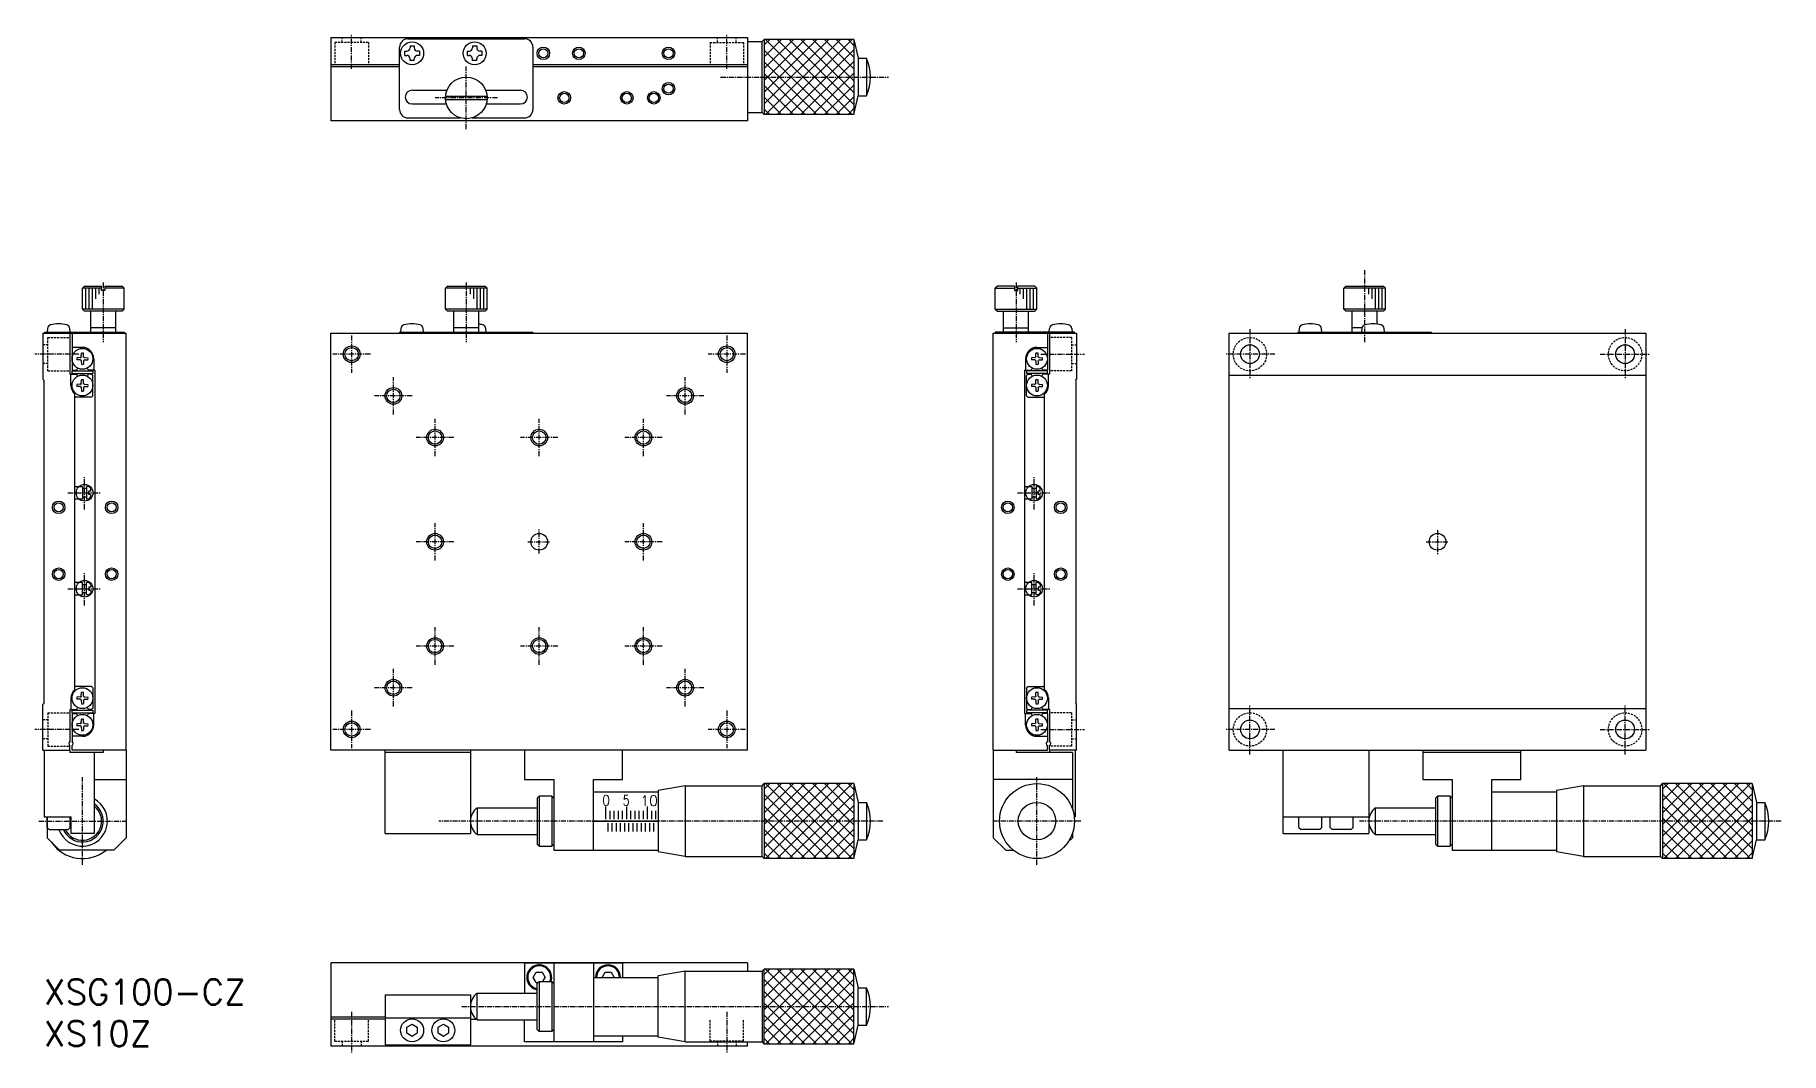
# Model space of a CAD drawing. Extents: x 1098 to 1517, y 388 to 632.
import ezdxf

# ---------------------------------------------------------------- set-up
doc = ezdxf.new("R2010")
doc.units = 0
doc.linetypes.add('CENTER', pattern=[2, 1.25, -0.25, 0.25, -0.25])
doc.linetypes.add('DASHED', pattern=[0.75, 0.5, -0.25])
doc.layers.get('0').update_dxf_attribs({"linetype": 'CONTINUOUS'})
doc.layers.add('CENTER', color=1, linetype='CENTER')
doc.styles.get("Standard").update_dxf_attribs({"font": 'TXT', "bigfont": 'BIGFONT'})

msp = doc.modelspace()

# ---------------------------------------------------------------- linework, layer by layer
at = {"color": 7, "linetype": 'CONTINUOUS'}
for p, q in [((1169.19, 631.47), (1269.19, 631.47)), ((1169.19, 631.47), (1169.19, 611.47)), ((1185.69, 614.17), (1185.69, 629.17)), ((1187.69, 631.17), (1215.69, 631.17)), ((1188.19, 629.42), (1189.19, 629.42)), ((1188.19, 629.42), (1188.19, 628.97)), ((1189.19, 629.42), (1189.19, 628.97)), ((1203.19, 629.42), (1204.19, 629.42)), ((1203.19, 629.42), (1203.19, 628.97)), ((1204.19, 629.42), (1204.19, 628.97)), ((1217.69, 629.17), (1217.69, 614.17)), ((1269.19, 631.47), (1269.19, 611.47)), ((1269.19, 630.47), (1272.69, 630.47)), ((1272.69, 630.47), (1273.19, 630.97)), ((1272.69, 613.47), (1272.69, 630.47)), ((1294.69, 630.97), (1273.19, 630.97)), ((1294.69, 630.97), (1295.69, 626.47)), ((1169.19, 624.97), (1185.69, 624.97)), ((1169.19, 624.47), (1185.69, 624.47)), ((1186.94, 627.17), (1186.94, 628.17)), ((1186.94, 628.17), (1187.39, 628.17)), ((1186.94, 627.17), (1187.39, 627.17)), ((1188.19, 625.92), (1188.19, 626.37)), ((1189.19, 625.92), (1188.19, 625.92)), ((1189.19, 625.92), (1189.19, 626.37)), ((1190.44, 628.17), (1189.99, 628.17)), ((1190.44, 627.17), (1189.99, 627.17)), ((1190.44, 628.17), (1190.44, 627.17)), ((1201.94, 627.17), (1201.94, 628.17)), ((1201.94, 628.17), (1202.39, 628.17)), ((1201.94, 627.17), (1202.39, 627.17)), ((1203.19, 625.92), (1203.19, 626.37)), ((1204.19, 625.92), (1203.19, 625.92)), ((1204.19, 625.92), (1204.19, 626.37)), ((1205.44, 628.17), (1204.99, 628.17)), ((1205.44, 627.17), (1204.99, 627.17)), ((1205.44, 628.17), (1205.44, 627.17)), ((1217.69, 624.97), (1269.19, 624.97)), ((1217.69, 624.47), (1269.19, 624.47)), ((1295.69, 626.47), (1295.69, 617.47)), ((1295.69, 626.47), (1297.69, 626.47)), ((1297.69, 626.47), (1297.69, 617.47)), ((1188.69, 618.82), (1197.04, 618.82)), ((1196.71, 617.37), (1206.67, 617.37)), ((1196.71, 616.57), (1206.67, 616.57)), ((1206.33, 618.82), (1214.69, 618.82)), ((1294.69, 612.97), (1295.69, 617.47)), ((1295.69, 617.47), (1297.69, 617.47)), ((1187.69, 612.17), (1200.29, 612.17)), ((1188.69, 615.52), (1196.9, 615.52)), ((1203.09, 612.17), (1215.69, 612.17)), ((1206.47, 615.52), (1214.69, 615.52)), ((1269.19, 613.47), (1272.69, 613.47)), ((1272.69, 613.47), (1273.19, 612.97)), ((1294.69, 612.97), (1273.19, 612.97)), ((1269.19, 611.47), (1169.19, 611.47)), ((1109.6, 571.3), (1110.1, 571.8)), ((1109.6, 566.3), (1109.6, 571.3)), ((1110.1, 571.8), (1114.2, 571.8)), ((1114.2, 570.8), (1114.2, 571.8)), ((1115, 570.8), (1114.2, 570.8)), ((1115, 571.8), (1115, 570.8)), ((1115, 571.8), (1119.1, 571.8)), ((1119.1, 571.8), (1119.6, 571.3)), ((1119.6, 566.3), (1119.6, 571.3)), ((1196.69, 571.3), (1197.19, 571.8)), ((1196.69, 566.3), (1196.69, 571.3)), ((1197.19, 571.8), (1206.19, 571.8)), ((1206.19, 571.8), (1206.69, 571.3)), ((1206.69, 566.3), (1206.69, 571.3)), ((1329.1, 571.8), (1328.6, 571.3)), ((1328.6, 566.3), (1328.6, 571.3)), ((1333.2, 571.8), (1329.1, 571.8)), ((1333.2, 571.8), (1333.2, 570.8)), ((1333.2, 570.8), (1334, 570.8)), ((1334, 570.8), (1334, 571.8)), ((1338.1, 571.8), (1334, 571.8)), ((1338.6, 571.3), (1338.1, 571.8)), ((1338.6, 566.3), (1338.6, 571.3)), ((1412.2, 571.3), (1412.7, 571.8)), ((1412.2, 566.3), (1412.2, 571.3)), ((1412.7, 571.8), (1421.7, 571.8)), ((1421.7, 571.8), (1422.2, 571.3)), ((1422.2, 566.3), (1422.2, 571.3)), ((1110.1, 565.8), (1109.6, 566.3)), ((1119.1, 565.8), (1110.1, 565.8)), ((1111.6, 560.8), (1111.6, 565.8)), ((1117.6, 560.8), (1117.6, 565.8)), ((1119.6, 566.3), (1119.1, 565.8)), ((1197.19, 565.8), (1196.69, 566.3)), ((1206.19, 565.8), (1197.19, 565.8)), ((1198.69, 560.8), (1198.69, 565.8)), ((1204.69, 560.8), (1204.69, 565.8)), ((1206.69, 566.3), (1206.19, 565.8)), ((1328.6, 566.3), (1329.1, 565.8)), ((1329.1, 565.8), (1338.1, 565.8)), ((1330.6, 560.8), (1330.6, 565.8)), ((1336.6, 560.8), (1336.6, 565.8)), ((1338.1, 565.8), (1338.6, 566.3)), ((1412.7, 565.8), (1412.2, 566.3)), ((1421.7, 565.8), (1412.7, 565.8)), ((1414.2, 560.8), (1414.2, 565.8)), ((1420.2, 562.73), (1420.2, 565.8)), ((1422.2, 566.3), (1421.7, 565.8)), ((1101.22, 561.65), (1101.15, 560.8)), ((1106.65, 560.8), (1106.57, 561.65)), ((1117.6, 561.8), (1111.6, 561.8)), ((1186.01, 561.65), (1185.94, 560.8)), ((1191.44, 560.8), (1191.37, 561.65)), ((1204.69, 561.8), (1198.69, 561.8)), ((1206.44, 560.8), (1206.37, 561.65)), ((1330.6, 561.8), (1336.6, 561.8)), ((1341.55, 560.8), (1341.62, 561.65)), ((1346.97, 561.65), (1347.05, 560.8)), ((1401.52, 561.65), (1401.45, 560.8)), ((1406.95, 560.8), (1406.87, 561.65)), ((1416.55, 561.8), (1414.2, 561.8)), ((1416.52, 561.65), (1416.45, 560.8)), ((1421.95, 560.8), (1421.87, 561.65)), ((1100.1, 560.5), (1120.1, 560.5)), ((1100.1, 560.5), (1100.1, 549.49)), ((1100.6, 560.5), (1100.6, 560.8)), ((1100.6, 560.8), (1119.6, 560.8)), ((1106.6, 560.5), (1106.6, 550.7)), ((1107.1, 560.5), (1107.1, 551.7)), ((1119.6, 560.8), (1119.6, 560.5)), ((1120.1, 460.5), (1120.1, 560.5)), ((1169.19, 560.5), (1269.19, 560.5)), ((1169.19, 460.5), (1169.19, 560.5)), ((1185.69, 560.8), (1217.69, 560.8)), ((1185.69, 560.8), (1185.69, 560.5)), ((1217.69, 560.8), (1217.69, 560.5)), ((1269.19, 460.5), (1269.19, 560.5)), ((1328.1, 560.5), (1348.1, 560.5)), ((1328.1, 460.5), (1328.1, 560.5)), ((1328.6, 560.8), (1328.6, 560.5)), ((1347.6, 560.8), (1328.6, 560.8)), ((1341.1, 560.5), (1341.1, 551.7)), ((1341.6, 560.5), (1341.6, 550.7)), ((1347.6, 560.5), (1347.6, 560.8)), ((1348.1, 560.5), (1348.1, 549.49)), ((1384.7, 560.5), (1484.7, 560.5)), ((1384.7, 460.5), (1384.7, 560.5)), ((1401.2, 560.8), (1433.2, 560.8)), ((1401.2, 560.8), (1401.2, 560.5)), ((1433.2, 560.8), (1433.2, 560.5)), ((1484.7, 560.5), (1484.7, 460.5)), ((1109.6, 557.14), (1107.1, 557.14)), ((1109.1, 554.67), (1108.27, 554.65)), ((1109.1, 554.12), (1108.27, 554.13)), ((1109.1, 554.67), (1109.26, 554.74)), ((1109.1, 554.12), (1109.26, 554.05)), ((1109.32, 554.88), (1109.26, 554.74)), ((1109.32, 553.91), (1109.26, 554.05)), ((1109.32, 554.88), (1109.34, 555.72)), ((1109.32, 553.91), (1109.34, 553.07)), ((1109.87, 554.88), (1109.86, 555.72)), ((1109.87, 553.91), (1109.86, 553.07)), ((1109.87, 554.88), (1109.93, 554.74)), ((1109.87, 553.91), (1109.93, 554.05)), ((1110.1, 554.67), (1109.93, 554.74)), ((1110.1, 554.12), (1109.93, 554.05)), ((1110.1, 554.67), (1110.92, 554.65)), ((1110.1, 554.12), (1110.92, 554.13)), ((1112.35, 554.39), (1112.35, 551.69)), ((1335.85, 554.39), (1335.85, 551.69)), ((1338.1, 554.67), (1337.27, 554.65)), ((1338.1, 554.12), (1337.27, 554.13)), ((1338.1, 554.67), (1338.26, 554.74)), ((1338.1, 554.12), (1338.26, 554.05)), ((1338.32, 554.88), (1338.26, 554.74)), ((1338.32, 553.91), (1338.26, 554.05)), ((1338.32, 554.88), (1338.34, 555.72)), ((1338.32, 553.91), (1338.34, 553.07)), ((1338.6, 557.14), (1341.1, 557.14)), ((1338.87, 554.88), (1338.86, 555.72)), ((1338.87, 553.91), (1338.86, 553.07)), ((1338.87, 554.88), (1338.93, 554.74)), ((1338.87, 553.91), (1338.93, 554.05)), ((1339.1, 554.67), (1338.93, 554.74)), ((1339.1, 554.12), (1338.93, 554.05)), ((1339.1, 554.67), (1339.92, 554.65)), ((1339.1, 554.12), (1339.92, 554.13)), ((1100.3, 549.29), (1100.1, 549.49)), ((1100.3, 549.29), (1100.3, 471.7)), ((1106.6, 550.69), (1108.18, 550.69)), ((1106.85, 547.99), (1106.85, 550.69)), ((1107.1, 551.69), (1108.18, 551.69)), ((1107.1, 550.89), (1107.1, 551.49)), ((1107.1, 551.49), (1112.1, 551.49)), ((1107.1, 550.89), (1112.1, 550.89)), ((1109.32, 548.48), (1109.34, 549.32)), ((1109.87, 548.48), (1109.86, 549.32)), ((1112.6, 551.69), (1111.01, 551.69)), ((1111.8, 550.69), (1111.01, 550.69)), ((1111.8, 550.69), (1112.1, 550.39)), ((1112.1, 551.49), (1112.1, 550.89)), ((1112.1, 545.49), (1112.1, 550.39)), ((1112.6, 551.69), (1112.6, 469.3)), ((1335.6, 551.69), (1335.6, 469.3)), ((1335.6, 551.69), (1337.18, 551.69)), ((1336.1, 551.49), (1336.1, 550.89)), ((1341.1, 551.49), (1336.1, 551.49)), ((1341.1, 550.89), (1336.1, 550.89)), ((1336.4, 550.69), (1336.1, 550.39)), ((1336.1, 545.49), (1336.1, 550.39)), ((1336.4, 550.69), (1337.18, 550.69)), ((1338.32, 548.48), (1338.34, 549.32)), ((1338.87, 548.48), (1338.86, 549.32)), ((1341.1, 551.69), (1340.01, 551.69)), ((1341.6, 550.69), (1340.01, 550.69)), ((1341.1, 550.89), (1341.1, 551.49)), ((1341.35, 547.99), (1341.35, 550.69)), ((1347.9, 549.29), (1348.1, 549.49)), ((1347.9, 549.29), (1347.9, 471.7)), ((1384.7, 550.5), (1484.7, 550.5)), ((1107.8, 475.08), (1107.8, 545.92)), ((1111.8, 545.19), (1107.8, 545.19)), ((1109.1, 548.27), (1108.27, 548.25)), ((1109.1, 547.72), (1108.27, 547.73)), ((1109.1, 548.27), (1109.26, 548.34)), ((1109.1, 547.72), (1109.26, 547.65)), ((1109.32, 548.48), (1109.26, 548.34)), ((1109.32, 547.51), (1109.26, 547.65)), ((1109.32, 547.51), (1109.34, 546.67)), ((1109.87, 547.51), (1109.86, 546.67)), ((1109.87, 548.48), (1109.93, 548.34)), ((1109.87, 547.51), (1109.93, 547.65)), ((1110.1, 548.27), (1109.93, 548.34)), ((1110.1, 547.72), (1109.93, 547.65)), ((1110.1, 548.27), (1110.92, 548.25)), ((1110.1, 547.72), (1110.92, 547.73)), ((1111.8, 545.19), (1112.1, 545.49)), ((1336.4, 545.19), (1336.1, 545.49)), ((1336.4, 545.19), (1340.4, 545.19)), ((1338.1, 548.27), (1337.27, 548.25)), ((1338.1, 547.72), (1337.27, 547.73)), ((1338.1, 548.27), (1338.26, 548.34)), ((1338.1, 547.72), (1338.26, 547.65)), ((1338.32, 548.48), (1338.26, 548.34)), ((1338.32, 547.51), (1338.26, 547.65)), ((1338.32, 547.51), (1338.34, 546.67)), ((1338.87, 547.51), (1338.86, 546.67)), ((1338.87, 548.48), (1338.93, 548.34)), ((1338.87, 547.51), (1338.93, 547.65)), ((1339.1, 548.27), (1338.93, 548.34)), ((1339.1, 547.72), (1338.93, 547.65)), ((1339.1, 548.27), (1339.92, 548.25)), ((1339.1, 547.72), (1339.92, 547.73)), ((1340.4, 475.08), (1340.4, 545.92)), ((1107.8, 523.75), (1109.6, 523.75)), ((1109.6, 523.75), (1109.6, 520.75)), ((1111.1, 523.75), (1110.6, 523.75)), ((1110.6, 523.75), (1110.6, 520.75)), ((1111.1, 523.75), (1111.6, 523.25)), ((1335.6, 523.75), (1337.4, 523.75)), ((1337.4, 523.75), (1337.4, 520.75)), ((1338.9, 523.75), (1338.4, 523.75)), ((1338.4, 523.75), (1338.4, 520.75)), ((1338.9, 523.75), (1339.4, 523.25)), ((1109.6, 520.75), (1107.8, 520.75)), ((1110.6, 523.25), (1109.6, 523.25)), ((1109.6, 521.25), (1110.6, 521.25)), ((1111.1, 520.75), (1110.6, 520.75)), ((1111.1, 521.85), (1111.1, 522.65)), ((1111.6, 522.65), (1111.1, 522.65)), ((1111.6, 521.85), (1111.1, 521.85)), ((1111.1, 520.75), (1111.6, 521.25)), ((1111.6, 522.65), (1111.6, 523.25)), ((1111.6, 521.25), (1111.6, 521.85)), ((1337.4, 520.75), (1335.6, 520.75)), ((1338.4, 523.25), (1337.4, 523.25)), ((1337.4, 521.25), (1338.4, 521.25)), ((1338.9, 520.75), (1338.4, 520.75)), ((1338.9, 521.85), (1338.9, 522.65)), ((1339.4, 522.65), (1338.9, 522.65)), ((1339.4, 521.85), (1338.9, 521.85)), ((1338.9, 520.75), (1339.4, 521.25)), ((1339.4, 522.65), (1339.4, 523.25)), ((1339.4, 521.25), (1339.4, 521.85)), ((1109.6, 500.75), (1107.8, 500.75)), ((1109.6, 497.75), (1109.6, 500.75)), ((1109.6, 500.25), (1110.6, 500.25)), ((1111.1, 500.75), (1110.6, 500.75)), ((1110.6, 497.75), (1110.6, 500.75)), ((1111.1, 500.75), (1111.6, 500.25)), ((1111.6, 499.65), (1111.1, 499.65)), ((1111.1, 499.65), (1111.1, 498.85)), ((1111.6, 498.85), (1111.1, 498.85)), ((1111.6, 500.25), (1111.6, 499.65)), ((1111.6, 498.85), (1111.6, 498.25)), ((1337.4, 500.75), (1335.6, 500.75)), ((1337.4, 497.75), (1337.4, 500.75)), ((1337.4, 500.25), (1338.4, 500.25)), ((1338.9, 500.75), (1338.4, 500.75)), ((1338.4, 497.75), (1338.4, 500.75)), ((1338.9, 500.75), (1339.4, 500.25)), ((1339.4, 499.65), (1338.9, 499.65)), ((1338.9, 499.65), (1338.9, 498.85)), ((1339.4, 498.85), (1338.9, 498.85)), ((1339.4, 500.25), (1339.4, 499.65)), ((1339.4, 498.85), (1339.4, 498.25)), ((1107.8, 497.75), (1109.6, 497.75)), ((1110.6, 498.25), (1109.6, 498.25)), ((1111.1, 497.75), (1110.6, 497.75)), ((1111.1, 497.75), (1111.6, 498.25)), ((1335.6, 497.75), (1337.4, 497.75)), ((1338.4, 498.25), (1337.4, 498.25)), ((1338.9, 497.75), (1338.4, 497.75)), ((1338.9, 497.75), (1339.4, 498.25)), ((1111.8, 475.8), (1107.8, 475.8)), ((1109.32, 473.48), (1109.26, 473.35)), ((1109.32, 473.48), (1109.34, 474.33)), ((1109.87, 473.48), (1109.86, 474.33)), ((1109.87, 473.48), (1109.93, 473.35)), ((1111.8, 475.8), (1112.1, 475.5)), ((1112.1, 475.5), (1112.1, 470.6)), ((1336.4, 475.8), (1336.1, 475.5)), ((1336.1, 475.5), (1336.1, 470.6)), ((1336.4, 475.8), (1340.4, 475.8)), ((1338.32, 473.48), (1338.26, 473.35)), ((1338.32, 473.48), (1338.34, 474.33)), ((1338.87, 473.48), (1338.86, 474.33)), ((1338.87, 473.48), (1338.93, 473.35)), ((1100.3, 471.7), (1100.1, 471.5)), ((1100.1, 460.5), (1100.1, 471.5)), ((1106.6, 470.31), (1106.6, 462.56)), ((1106.6, 470.3), (1108.18, 470.3)), ((1106.85, 473), (1106.85, 470.3)), ((1107.1, 469.5), (1107.1, 470.1)), ((1107.1, 470.1), (1112.1, 470.1)), ((1107.1, 469.5), (1112.1, 469.5)), ((1107.1, 469.31), (1107.1, 462.56)), ((1107.1, 469.3), (1108.18, 469.3)), ((1109.1, 473.28), (1108.27, 473.26)), ((1109.1, 472.73), (1108.27, 472.74)), ((1109.1, 473.28), (1109.26, 473.35)), ((1109.1, 472.73), (1109.26, 472.65)), ((1109.32, 472.52), (1109.26, 472.65)), ((1109.32, 472.52), (1109.34, 471.68)), ((1109.87, 472.52), (1109.86, 471.68)), ((1109.87, 472.52), (1109.93, 472.65)), ((1110.1, 473.28), (1109.93, 473.35)), ((1110.1, 472.73), (1109.93, 472.65)), ((1110.1, 473.28), (1110.92, 473.26)), ((1110.1, 472.73), (1110.92, 472.74)), ((1111.8, 470.3), (1111.01, 470.3)), ((1112.6, 469.3), (1111.01, 469.3)), ((1111.8, 470.3), (1112.1, 470.6)), ((1112.1, 470.1), (1112.1, 469.5)), ((1112.35, 466.6), (1112.35, 469.3)), ((1335.6, 469.3), (1337.18, 469.3)), ((1335.85, 466.6), (1335.85, 469.3)), ((1336.4, 470.3), (1336.1, 470.6)), ((1336.1, 470.1), (1336.1, 469.5)), ((1341.1, 470.1), (1336.1, 470.1)), ((1341.1, 469.5), (1336.1, 469.5)), ((1336.4, 470.3), (1337.18, 470.3)), ((1338.1, 473.28), (1337.27, 473.26)), ((1338.1, 472.73), (1337.27, 472.74)), ((1338.1, 473.28), (1338.26, 473.35)), ((1338.1, 472.73), (1338.26, 472.65)), ((1338.32, 472.52), (1338.26, 472.65)), ((1338.32, 472.52), (1338.34, 471.68)), ((1338.87, 472.52), (1338.86, 471.68)), ((1338.87, 472.52), (1338.93, 472.65)), ((1339.1, 473.28), (1338.93, 473.35)), ((1339.1, 472.73), (1338.93, 472.65)), ((1339.1, 473.28), (1339.92, 473.26)), ((1339.1, 472.73), (1339.92, 472.74)), ((1341.6, 470.3), (1340.01, 470.3)), ((1341.1, 469.3), (1340.01, 469.3)), ((1341.1, 469.5), (1341.1, 470.1)), ((1341.1, 469.31), (1341.1, 462.56)), ((1341.35, 473), (1341.35, 470.3)), ((1341.6, 470.31), (1341.6, 462.56)), ((1347.9, 471.7), (1348.1, 471.5)), ((1348.1, 460.5), (1348.1, 471.5)), ((1384.7, 470.5), (1484.7, 470.5)), ((1109.1, 466.88), (1108.27, 466.86)), ((1109.1, 466.33), (1108.27, 466.34)), ((1109.1, 466.88), (1109.26, 466.95)), ((1109.1, 466.33), (1109.26, 466.25)), ((1109.32, 467.08), (1109.26, 466.95)), ((1109.32, 466.12), (1109.26, 466.25)), ((1109.32, 467.08), (1109.34, 467.93)), ((1109.32, 466.12), (1109.34, 465.28)), ((1109.87, 467.08), (1109.86, 467.93)), ((1109.87, 466.12), (1109.86, 465.28)), ((1109.87, 467.08), (1109.93, 466.95)), ((1109.87, 466.12), (1109.93, 466.25)), ((1110.1, 466.88), (1109.93, 466.95)), ((1110.1, 466.33), (1109.93, 466.25)), ((1110.1, 466.88), (1110.92, 466.86)), ((1110.1, 466.33), (1110.92, 466.34)), ((1338.1, 466.88), (1337.27, 466.86)), ((1338.1, 466.33), (1337.27, 466.34)), ((1338.1, 466.88), (1338.26, 466.95)), ((1338.1, 466.33), (1338.26, 466.25)), ((1338.32, 467.08), (1338.26, 466.95)), ((1338.32, 466.12), (1338.26, 466.25)), ((1338.32, 467.08), (1338.34, 467.93)), ((1338.32, 466.12), (1338.34, 465.28)), ((1338.87, 467.08), (1338.86, 467.93)), ((1338.87, 466.12), (1338.86, 465.28)), ((1338.87, 467.08), (1338.93, 466.95)), ((1338.87, 466.12), (1338.93, 466.25)), ((1339.1, 466.88), (1338.93, 466.95)), ((1339.1, 466.33), (1338.93, 466.25)), ((1339.1, 466.88), (1339.92, 466.86)), ((1339.1, 466.33), (1339.92, 466.34)), ((1106.6, 460.5), (1106.6, 461.65)), ((1109.6, 463.85), (1107.1, 463.85)), ((1107.1, 460.5), (1107.1, 461.65)), ((1338.6, 463.85), (1341.1, 463.85)), ((1341.1, 460.5), (1341.1, 461.65)), ((1341.6, 460.5), (1341.6, 461.65)), ((1100.1, 460.5), (1106.6, 460.5)), ((1100.4, 460.5), (1100.4, 444.5)), ((1106.6, 460.5), (1106.6, 460)), ((1112.4, 460), (1106.6, 460)), ((1120.1, 460.5), (1107.1, 460.5)), ((1114.6, 460), (1112.4, 460)), ((1112.4, 460), (1112.4, 440.5)), ((1114.6, 460.5), (1114.6, 460)), ((1120.1, 460.5), (1120.1, 439.51)), ((1269.19, 460.5), (1169.19, 460.5)), ((1182.19, 440.5), (1182.19, 460.5)), ((1182.19, 460.01), (1202.69, 460.01)), ((1202.69, 460.5), (1202.69, 440.5)), ((1215.69, 460.5), (1215.69, 453.5)), ((1239.19, 453.5), (1239.19, 460.5)), ((1328.1, 460.5), (1341.1, 460.5)), ((1328.1, 460.5), (1328.1, 439.51)), ((1333.6, 460.5), (1333.6, 460)), ((1347.1, 460), (1333.6, 460)), ((1348.1, 460.5), (1341.6, 460.5)), ((1341.6, 460.5), (1341.6, 460)), ((1347.1, 460), (1347.1, 446.44)), ((1347.8, 460.5), (1347.8, 444.5)), ((1384.7, 460.5), (1484.7, 460.5)), ((1397.7, 440.5), (1397.7, 460.5)), ((1418.2, 460.5), (1418.2, 440.5)), ((1431.2, 460.5), (1431.2, 453.5)), ((1431.2, 460.01), (1454.7, 460.01)), ((1454.7, 453.5), (1454.7, 460.5)), ((1112.4, 453.51), (1120.1, 453.51)), ((1215.69, 453.5), (1222.69, 453.5)), ((1222.69, 453.5), (1222.69, 436.5)), ((1232.19, 453.5), (1239.19, 453.5)), ((1232.19, 436.5), (1232.19, 453.5)), ((1272.69, 452), (1273.19, 452.5)), ((1294.69, 452.5), (1273.19, 452.5)), ((1294.69, 452.5), (1295.69, 448)), ((1347.1, 453.51), (1328.1, 453.51)), ((1431.2, 453.5), (1438.2, 453.5)), ((1438.2, 453.5), (1438.2, 436.5)), ((1447.7, 453.5), (1454.7, 453.5)), ((1447.7, 436.5), (1447.7, 453.5)), ((1488.2, 452), (1488.7, 452.5)), ((1510.2, 452.5), (1488.7, 452.5)), ((1510.2, 452.5), (1511.2, 448)), ((1219.19, 449.5), (1218.69, 449)), ((1218.69, 449), (1218.69, 438)), ((1222.19, 449.5), (1219.19, 449.5)), ((1222.19, 449.5), (1222.69, 449)), ((1232.19, 450.5), (1247.69, 450.5)), ((1254.19, 452), (1247.69, 450.85)), ((1247.69, 450.85), (1247.69, 436.15)), ((1254.19, 452), (1272.69, 452)), ((1254.19, 452), (1254.19, 435)), ((1272.69, 435), (1272.69, 452)), ((1434.7, 449.5), (1434.2, 449)), ((1434.2, 449), (1434.2, 438)), ((1437.7, 449.5), (1434.7, 449.5)), ((1437.7, 449.5), (1438.2, 449)), ((1447.7, 450.5), (1463.2, 450.5)), ((1469.7, 452), (1463.2, 450.85)), ((1463.2, 450.85), (1463.2, 436.15)), ((1469.7, 452), (1488.2, 452)), ((1469.7, 452), (1469.7, 435)), ((1488.2, 435), (1488.2, 452)), ((1100.4, 444.5), (1106.9, 444.5)), ((1101.1, 444.5), (1101.1, 439.51)), ((1101.15, 442), (1101.15, 444.5)), ((1106.65, 442), (1106.65, 444.5)), ((1106.9, 440.5), (1106.9, 444.5)), ((1204.26, 446.68), (1218.69, 446.68)), ((1295.69, 448), (1295.69, 439)), ((1295.69, 448), (1297.69, 448)), ((1297.69, 448), (1297.69, 439)), ((1347.8, 444.5), (1347.53, 444.5)), ((1397.7, 444.5), (1418.2, 444.5)), ((1401.45, 442), (1401.45, 444.5)), ((1406.95, 442), (1406.95, 444.5)), ((1408.95, 442), (1408.95, 444.5)), ((1414.45, 442), (1414.45, 444.5)), ((1419.76, 446.68), (1434.2, 446.68)), ((1511.2, 448), (1511.2, 439)), ((1511.2, 448), (1513.2, 448)), ((1101.65, 441.5), (1101.15, 442)), ((1101.65, 441.5), (1106.15, 441.5)), ((1106.65, 442), (1106.15, 441.5)), ((1112.4, 440.5), (1106.9, 440.5)), ((1182.19, 440.5), (1202.69, 440.5)), ((1204.26, 440.33), (1218.69, 440.33)), ((1347.1, 440.58), (1347.1, 439.51)), ((1397.7, 440.5), (1418.2, 440.5)), ((1401.45, 442), (1401.95, 441.5)), ((1406.45, 441.5), (1401.95, 441.5)), ((1406.45, 441.5), (1406.95, 442)), ((1408.95, 442), (1409.45, 441.5)), ((1413.95, 441.5), (1409.45, 441.5)), ((1413.95, 441.5), (1414.45, 442)), ((1419.76, 440.33), (1434.2, 440.33)), ((1104.1, 436.51), (1101.1, 439.51)), ((1117.1, 436.51), (1104.1, 436.51)), ((1117.1, 436.51), (1120.1, 439.51)), ((1218.69, 438), (1219.19, 437.5)), ((1219.19, 437.5), (1222.19, 437.5)), ((1222.69, 438), (1222.19, 437.5)), ((1222.69, 436.5), (1232.19, 436.5)), ((1232.19, 436.5), (1247.69, 436.5)), ((1254.19, 435), (1247.69, 436.15)), ((1294.69, 434.5), (1295.69, 439)), ((1295.69, 439), (1297.69, 439)), ((1331.1, 436.51), (1328.1, 439.51)), ((1331.1, 436.51), (1332.96, 436.51)), ((1346.01, 438.42), (1347.1, 439.51)), ((1434.2, 438), (1434.7, 437.5)), ((1434.7, 437.5), (1437.7, 437.5)), ((1438.2, 438), (1437.7, 437.5)), ((1438.2, 436.5), (1447.7, 436.5)), ((1447.7, 436.5), (1463.2, 436.5)), ((1469.7, 435), (1463.2, 436.15)), ((1510.2, 434.5), (1511.2, 439)), ((1511.2, 439), (1513.2, 439)), ((1254.19, 435), (1272.69, 435)), ((1272.69, 435), (1273.19, 434.5)), ((1294.69, 434.5), (1273.19, 434.5)), ((1469.7, 435), (1488.2, 435)), ((1488.2, 435), (1488.7, 434.5)), ((1510.2, 434.5), (1488.7, 434.5)), ((1269.19, 409.53), (1169.19, 409.53)), ((1169.19, 409.53), (1169.19, 389.53)), ((1215.69, 409.53), (1215.69, 402.2)), ((1215.69, 409.53), (1239.19, 409.53)), ((1217.75, 406.03), (1218.47, 407.28)), ((1218.47, 407.28), (1219.91, 407.28)), ((1219.91, 407.28), (1220.63, 406.03)), ((1222.69, 409.53), (1222.69, 390.53)), ((1232.19, 409.53), (1232.19, 390.53)), ((1234.25, 406.03), (1234.97, 407.28)), ((1234.97, 407.28), (1236.41, 407.28)), ((1236.41, 407.28), (1237.13, 406.03)), ((1239.19, 409.53), (1239.19, 406.03)), ((1254.19, 407.53), (1247.69, 406.38)), ((1247.69, 391.67), (1247.69, 406.38)), ((1254.19, 390.53), (1254.19, 407.53)), ((1254.19, 407.53), (1272.69, 407.53)), ((1269.19, 409.53), (1269.19, 407.53)), ((1272.69, 407.53), (1273.19, 408.03)), ((1272.69, 407.53), (1272.69, 390.53)), ((1294.69, 408.03), (1273.19, 408.03)), ((1294.69, 408.03), (1295.69, 403.53)), ((1204.26, 402.2), (1218.69, 402.2)), ((1218.47, 404.78), (1217.75, 406.03)), ((1218.47, 404.78), (1218.94, 404.78)), ((1218.69, 404.53), (1219.19, 405.03)), ((1218.69, 393.53), (1218.69, 404.53)), ((1219.19, 405.03), (1222.19, 405.03)), ((1220.06, 405.03), (1220.63, 406.03)), ((1222.69, 404.53), (1222.19, 405.03)), ((1232.19, 406.03), (1247.69, 406.03)), ((1295.69, 394.53), (1295.69, 403.53)), ((1295.69, 403.53), (1297.69, 403.53)), ((1297.69, 394.53), (1297.69, 403.53)), ((1182.19, 401.83), (1202.69, 401.83)), ((1182.19, 401.83), (1182.19, 389.83)), ((1202.69, 401.83), (1202.69, 389.83)), ((1169.19, 396.53), (1182.19, 396.53)), ((1182.19, 396.03), (1169.19, 396.03)), ((1182.19, 396.33), (1202.69, 396.33)), ((1187.44, 394.05), (1188.69, 394.77)), ((1187.44, 392.61), (1187.44, 394.05)), ((1188.69, 394.77), (1189.94, 394.05)), ((1189.94, 394.05), (1189.94, 392.61)), ((1194.94, 394.05), (1196.19, 394.77)), ((1194.94, 392.61), (1194.94, 394.05)), ((1196.19, 394.77), (1197.44, 394.05)), ((1197.44, 394.05), (1197.44, 392.61)), ((1202.69, 396.03), (1204.04, 396.03)), ((1204.26, 395.85), (1218.69, 395.85)), ((1215.69, 390.53), (1215.69, 395.85)), ((1294.69, 390.03), (1295.69, 394.53)), ((1295.69, 394.53), (1297.69, 394.53)), ((1182.19, 389.83), (1202.69, 389.83)), ((1188.69, 391.88), (1187.44, 392.61)), ((1189.94, 392.61), (1188.69, 391.88)), ((1196.19, 391.88), (1194.94, 392.61)), ((1197.44, 392.61), (1196.19, 391.88)), ((1239.19, 390.53), (1215.69, 390.53)), ((1219.19, 393.03), (1218.69, 393.53)), ((1222.19, 393.03), (1219.19, 393.03)), ((1222.19, 393.03), (1222.69, 393.53)), ((1232.19, 392.03), (1247.69, 392.03)), ((1239.19, 392.03), (1239.19, 390.53)), ((1254.19, 390.53), (1247.69, 391.67)), ((1254.19, 390.53), (1272.69, 390.53)), ((1269.19, 389.53), (1269.19, 390.53)), ((1272.69, 390.53), (1273.19, 390.03)), ((1294.69, 390.03), (1273.19, 390.03)), ((1269.19, 389.53), (1169.19, 389.53))]:
    msp.add_line(p, q, dxfattribs=at)
at = {"color": 3, "linetype": 'DASHED'}
for p, q in [((1170.19, 630.27), (1170.19, 624.97)), ((1178.19, 630.27), (1170.19, 630.27)), ((1171.94, 630.27), (1171.94, 631.47)), ((1176.44, 630.27), (1176.44, 631.47)), ((1178.19, 630.27), (1178.19, 624.97)), ((1260.19, 630.27), (1260.19, 624.97)), ((1260.19, 630.27), (1268.19, 630.27)), ((1261.94, 630.27), (1261.94, 631.47)), ((1266.44, 630.27), (1266.44, 631.47)), ((1268.19, 630.27), (1268.19, 624.97)), ((1101.3, 557.75), (1100.1, 557.75)), ((1101.3, 559.5), (1106.6, 559.5)), ((1101.3, 551.5), (1101.3, 559.5)), ((1346.9, 559.49), (1341.6, 559.49)), ((1346.9, 559.49), (1346.9, 551.49)), ((1346.9, 557.74), (1348.1, 557.74)), ((1101.3, 553.25), (1100.1, 553.25)), ((1346.9, 553.24), (1348.1, 553.24)), ((1101.3, 551.5), (1106.6, 551.5)), ((1346.9, 551.49), (1341.6, 551.49)), ((1101.3, 469.51), (1106.6, 469.51)), ((1101.3, 469.51), (1101.3, 461.51)), ((1346.9, 469.51), (1341.6, 469.51)), ((1346.9, 469.51), (1346.9, 461.51)), ((1101.3, 467.76), (1100.1, 467.76)), ((1346.9, 467.76), (1348.1, 467.76)), ((1101.3, 463.26), (1100.1, 463.26)), ((1101.3, 461.51), (1106.6, 461.51)), ((1346.9, 461.51), (1341.6, 461.51)), ((1346.9, 463.26), (1348.1, 463.26)), ((1170.19, 390.73), (1170.19, 396.03)), ((1178.19, 390.73), (1178.19, 396.03)), ((1260.19, 390.73), (1260.19, 396.03)), ((1268.19, 390.73), (1268.19, 396.03)), ((1170.19, 390.73), (1178.19, 390.73)), ((1171.94, 390.73), (1171.94, 389.53)), ((1176.44, 390.73), (1176.44, 389.53)), ((1268.19, 390.73), (1260.19, 390.73)), ((1261.94, 390.73), (1261.94, 389.53)), ((1266.44, 390.73), (1266.44, 389.53))]:
    msp.add_line(p, q, dxfattribs=at)
at = {"color": 3, "linetype": 'CONTINUOUS'}
for p, q in [((1273.19, 629.66), (1274.51, 630.97)), ((1273.19, 626.83), (1277.33, 630.97)), ((1273.19, 624), (1280.16, 630.97)), ((1273.19, 621.17), (1282.99, 630.97)), ((1273.19, 618.34), (1285.82, 630.97)), ((1273.19, 615.52), (1288.65, 630.97)), ((1273.19, 630.97), (1273.19, 612.97)), ((1288.65, 612.97), (1273.19, 628.43)), ((1291.48, 612.97), (1273.48, 630.97)), ((1273.48, 612.97), (1291.48, 630.97)), ((1294.3, 612.97), (1276.3, 630.97)), ((1276.3, 612.97), (1294.3, 630.97)), ((1294.69, 615.42), (1279.13, 630.97)), ((1279.13, 612.97), (1294.69, 628.53)), ((1294.69, 618.25), (1281.96, 630.97)), ((1294.69, 621.07), (1284.79, 630.97)), ((1294.69, 623.9), (1287.62, 630.97)), ((1294.69, 626.73), (1290.45, 630.97)), ((1294.69, 629.56), (1293.28, 630.97)), ((1294.69, 630.97), (1294.69, 612.97)), ((1285.82, 612.97), (1273.19, 625.6)), ((1281.96, 612.97), (1294.69, 625.7)), ((1282.99, 612.97), (1273.19, 622.78)), ((1284.79, 612.97), (1294.69, 622.87)), ((1287.62, 612.97), (1294.69, 620.05)), ((1280.16, 612.97), (1273.19, 619.95)), ((1277.33, 612.97), (1273.19, 617.12)), ((1290.45, 612.97), (1294.69, 617.22)), ((1274.51, 612.97), (1273.19, 614.29)), ((1293.28, 612.97), (1294.69, 614.39)), ((1114.2, 571.3), (1109.6, 571.3)), ((1110.4, 566.3), (1110.4, 571.3)), ((1111.2, 566.3), (1111.2, 571.3)), ((1112, 566.3), (1112, 571.3)), ((1112.8, 568.8), (1112.8, 571.3)), ((1113.6, 569.93), (1113.6, 571.3)), ((1119.6, 571.3), (1115, 571.3)), ((1206.69, 571.3), (1196.69, 571.3)), ((1202.69, 569.93), (1202.69, 571.3)), ((1203.49, 568.8), (1203.49, 571.3)), ((1204.29, 566.3), (1204.29, 571.3)), ((1205.09, 566.3), (1205.09, 571.3)), ((1205.89, 566.3), (1205.89, 571.3)), ((1328.6, 571.3), (1333.2, 571.3)), ((1334, 571.3), (1338.6, 571.3)), ((1334.6, 569.93), (1334.6, 571.3)), ((1335.4, 568.8), (1335.4, 571.3)), ((1336.2, 566.3), (1336.2, 571.3)), ((1337, 566.3), (1337, 571.3)), ((1337.8, 566.3), (1337.8, 571.3)), ((1422.2, 571.3), (1412.2, 571.3)), ((1418.2, 569.93), (1418.2, 571.3)), ((1419, 568.8), (1419, 571.3)), ((1419.8, 566.3), (1419.8, 571.3)), ((1420.6, 566.3), (1420.6, 571.3)), ((1421.4, 566.3), (1421.4, 571.3)), ((1119.6, 566.3), (1109.6, 566.3)), ((1206.69, 566.3), (1196.69, 566.3)), ((1328.6, 566.3), (1338.6, 566.3)), ((1422.2, 566.3), (1412.2, 566.3)), ((1273.19, 452.5), (1273.19, 434.5)), ((1273.19, 451.18), (1274.51, 452.5)), ((1273.19, 448.36), (1277.33, 452.5)), ((1273.19, 445.53), (1280.16, 452.5)), ((1273.19, 442.7), (1282.99, 452.5)), ((1273.19, 439.87), (1285.82, 452.5)), ((1273.19, 437.04), (1288.65, 452.5)), ((1273.48, 434.5), (1291.48, 452.5)), ((1291.48, 434.5), (1273.48, 452.5)), ((1276.3, 434.5), (1294.3, 452.5)), ((1294.3, 434.5), (1276.3, 452.5)), ((1294.69, 436.94), (1279.13, 452.5)), ((1294.69, 439.77), (1281.96, 452.5)), ((1294.69, 442.6), (1284.79, 452.5)), ((1294.69, 445.43), (1287.62, 452.5)), ((1294.69, 448.26), (1290.45, 452.5)), ((1294.69, 451.09), (1293.28, 452.5)), ((1294.69, 452.5), (1294.69, 434.5)), ((1488.7, 452.5), (1488.7, 434.5)), ((1488.7, 451.18), (1490.01, 452.5)), ((1488.7, 448.36), (1492.84, 452.5)), ((1488.7, 445.53), (1495.67, 452.5)), ((1488.7, 442.7), (1498.5, 452.5)), ((1488.7, 439.87), (1501.33, 452.5)), ((1488.7, 437.04), (1504.16, 452.5)), ((1488.98, 434.5), (1506.98, 452.5)), ((1506.98, 434.5), (1488.98, 452.5)), ((1491.81, 434.5), (1509.81, 452.5)), ((1509.81, 434.5), (1491.81, 452.5)), ((1510.2, 436.94), (1494.64, 452.5)), ((1510.2, 439.77), (1497.47, 452.5)), ((1510.2, 442.6), (1500.3, 452.5)), ((1510.2, 445.43), (1503.13, 452.5)), ((1510.2, 448.26), (1505.95, 452.5)), ((1510.2, 451.09), (1508.78, 452.5)), ((1510.2, 452.5), (1510.2, 434.5)), ((1219.19, 449.5), (1219.19, 437.5)), ((1222.19, 449.5), (1222.19, 437.5)), ((1288.65, 434.5), (1273.19, 449.96)), ((1279.13, 434.5), (1294.69, 450.06)), ((1434.7, 449.5), (1434.7, 437.5)), ((1437.7, 449.5), (1437.7, 437.5)), ((1504.16, 434.5), (1488.7, 449.96)), ((1494.64, 434.5), (1510.2, 450.06)), ((1204.26, 446.68), (1204.26, 440.33)), ((1235.19, 444), (1235.19, 447)), ((1236.19, 444), (1236.19, 446)), ((1237.19, 444), (1237.19, 446)), ((1238.19, 444), (1238.19, 446)), ((1239.19, 444), (1239.19, 446)), ((1240.19, 444), (1240.19, 447)), ((1241.19, 444), (1241.19, 446)), ((1242.19, 444), (1242.19, 446)), ((1243.19, 444), (1243.19, 446)), ((1244.19, 444), (1244.19, 446)), ((1245.19, 444), (1245.19, 447)), ((1246.19, 444), (1246.19, 446)), ((1247.19, 444), (1247.19, 446)), ((1285.82, 434.5), (1273.19, 447.13)), ((1282.99, 434.5), (1273.19, 444.3)), ((1281.96, 434.5), (1294.69, 447.23)), ((1284.79, 434.5), (1294.69, 444.4)), ((1419.76, 446.68), (1419.76, 440.33)), ((1501.33, 434.5), (1488.7, 447.13)), ((1498.5, 434.5), (1488.7, 444.3)), ((1497.47, 434.5), (1510.2, 447.23)), ((1500.3, 434.5), (1510.2, 444.4)), ((1513.2, 448), (1513.2, 439)), ((1232.19, 443.5), (1247.69, 443.5)), ((1235.69, 441), (1235.69, 443)), ((1236.69, 441), (1236.69, 443)), ((1237.69, 441), (1237.69, 443)), ((1238.69, 441), (1238.69, 443)), ((1239.69, 441), (1239.69, 443)), ((1240.69, 441), (1240.69, 443)), ((1241.69, 441), (1241.69, 443)), ((1242.69, 441), (1242.69, 443)), ((1242.69, 441), (1242.69, 443)), ((1243.69, 441), (1243.69, 443)), ((1244.69, 441), (1244.69, 443)), ((1245.69, 441), (1245.69, 443)), ((1246.69, 441), (1246.69, 443)), ((1246.69, 441), (1246.69, 443)), ((1280.16, 434.5), (1273.19, 441.47)), ((1287.62, 434.5), (1294.69, 441.57)), ((1495.67, 434.5), (1488.7, 441.47)), ((1503.13, 434.5), (1510.2, 441.57)), ((1277.33, 434.5), (1273.19, 438.65)), ((1274.51, 434.5), (1273.19, 435.82)), ((1290.45, 434.5), (1294.69, 438.74)), ((1293.28, 434.5), (1294.69, 435.91)), ((1492.84, 434.5), (1488.7, 438.65)), ((1490.01, 434.5), (1488.7, 435.82)), ((1505.95, 434.5), (1510.2, 438.74)), ((1508.78, 434.5), (1510.2, 435.91)), ((1274.51, 408.03), (1273.19, 406.71)), ((1277.33, 408.03), (1273.19, 403.88)), ((1280.16, 408.03), (1273.19, 401.05)), ((1282.99, 408.03), (1273.19, 398.23)), ((1285.82, 408.03), (1273.19, 395.4)), ((1288.65, 408.03), (1273.19, 392.57)), ((1273.19, 390.03), (1273.19, 408.03)), ((1291.48, 408.03), (1273.48, 390.03)), ((1273.48, 408.03), (1291.48, 390.03)), ((1294.3, 408.03), (1276.3, 390.03)), ((1276.3, 408.03), (1294.3, 390.03)), ((1279.13, 408.03), (1294.69, 392.47)), ((1281.96, 408.03), (1294.69, 395.3)), ((1284.79, 408.03), (1294.69, 398.13)), ((1287.62, 408.03), (1294.69, 400.96)), ((1290.45, 408.03), (1294.69, 403.78)), ((1293.28, 408.03), (1294.69, 406.61)), ((1294.69, 390.03), (1294.69, 408.03)), ((1204.26, 395.85), (1204.26, 402.2)), ((1219.19, 405.03), (1219.19, 393.03)), ((1222.19, 405.03), (1222.19, 393.03)), ((1273.19, 405.49), (1288.65, 390.03)), ((1273.19, 402.66), (1285.82, 390.03)), ((1294.69, 405.58), (1279.13, 390.03)), ((1294.69, 402.75), (1281.96, 390.03)), ((1273.19, 399.83), (1282.99, 390.03)), ((1294.69, 399.93), (1284.79, 390.03)), ((1273.19, 397), (1280.16, 390.03)), ((1273.19, 394.17), (1277.33, 390.03)), ((1294.69, 397.1), (1287.62, 390.03)), ((1294.69, 394.27), (1290.45, 390.03)), ((1273.19, 391.34), (1274.51, 390.03)), ((1294.69, 391.44), (1293.28, 390.03))]:
    msp.add_line(p, q, dxfattribs=at)
at = {"color": 7, "linetype": 'CONTINUOUS'}
for centre, radius in [((1188.69, 627.67), 2.75), ((1203.69, 627.67), 2.75), ((1220.19, 627.67), 1.1), ((1228.69, 627.67), 1.1), ((1250.19, 627.67), 1.1), ((1201.69, 616.97), 5), ((1250.19, 619.17), 1.1), ((1225.19, 616.97), 1.1), ((1240.19, 616.97), 1.1), ((1246.69, 616.97), 1.1), ((1389.7, 555.5), 2.25), ((1479.7, 555.5), 2.25), ((1109.6, 554.39), 2.5), ((1174.19, 555.5), 1.6), ((1264.19, 555.5), 1.6), ((1338.6, 554.39), 2.5), ((1109.6, 547.99), 2.5), ((1338.6, 547.99), 2.5), ((1184.19, 545.5), 1.6), ((1254.19, 545.5), 1.6), ((1194.19, 535.5), 1.6), ((1219.19, 535.5), 1.6), ((1244.19, 535.5), 1.6), ((1103.9, 518.75), 1.1), ((1116.6, 518.75), 1.1), ((1331.6, 518.75), 1.1), ((1344.3, 518.75), 1.1), ((1194.19, 510.5), 1.6), ((1219.19, 510.5), 2), ((1244.19, 510.5), 1.6), ((1434.7, 510.5), 2), ((1103.9, 502.75), 1.1), ((1116.6, 502.75), 1.1), ((1331.6, 502.75), 1.1), ((1344.3, 502.75), 1.1), ((1194.19, 485.5), 1.6), ((1219.19, 485.5), 1.6), ((1244.19, 485.5), 1.6), ((1109.6, 473), 2.5), ((1184.19, 475.5), 1.6), ((1254.19, 475.5), 1.6), ((1338.6, 473), 2.5), ((1109.6, 466.6), 2.5), ((1174.19, 465.5), 1.6), ((1264.19, 465.5), 1.6), ((1338.6, 466.6), 2.5), ((1389.7, 465.5), 2.25), ((1479.7, 465.5), 2.25), ((1338.6, 443.51), 8.99), ((1338.6, 443.51), 4.49), ((1188.69, 393.33), 2.75), ((1196.19, 393.33), 2.75)]:
    msp.add_circle(centre, radius, dxfattribs=at)
at = {"color": 3, "linetype": 'CONTINUOUS'}
for centre, radius in [((1220.19, 627.67), 1.5), ((1228.69, 627.67), 1.5), ((1250.19, 627.67), 1.5), ((1250.19, 619.17), 1.5), ((1225.19, 616.97), 1.5), ((1240.19, 616.97), 1.5), ((1246.69, 616.97), 1.5), ((1174.19, 555.5), 2), ((1264.19, 555.5), 2), ((1184.19, 545.5), 2), ((1254.19, 545.5), 2), ((1194.19, 535.5), 2), ((1219.19, 535.5), 2), ((1244.19, 535.5), 2), ((1110.1, 522.25), 2), ((1337.9, 522.25), 2), ((1103.9, 518.75), 1.5), ((1116.6, 518.75), 1.5), ((1331.6, 518.75), 1.5), ((1344.3, 518.75), 1.5), ((1194.19, 510.5), 2), ((1244.19, 510.5), 2), ((1103.9, 502.75), 1.5), ((1116.6, 502.75), 1.5), ((1331.6, 502.75), 1.5), ((1344.3, 502.75), 1.5), ((1110.1, 499.25), 2), ((1337.9, 499.25), 2), ((1194.19, 485.5), 2), ((1219.19, 485.5), 2), ((1244.19, 485.5), 2), ((1184.19, 475.5), 2), ((1254.19, 475.5), 2), ((1174.19, 465.5), 2), ((1264.19, 465.5), 2)]:
    msp.add_circle(centre, radius, dxfattribs=at)
at = {"color": 3, "linetype": 'DASHED'}
for centre in [(1389.7, 555.5), (1479.7, 555.5), (1389.7, 465.5), (1479.7, 465.5)]:
    msp.add_circle(centre, 4, dxfattribs=at)
at = {"color": 7, "linetype": 'CONTINUOUS'}
for centre, radius, start, end in [((1187.69, 629.17), 2, 90, 180), ((1187.39, 628.97), 0.8, 270, 0), ((1189.99, 628.97), 0.8, 180, 270), ((1202.39, 628.97), 0.8, 270, 0), ((1204.99, 628.97), 0.8, 180, 270), ((1215.69, 629.17), 2, 0, 90), ((1187.39, 626.37), 0.8, 0, 90), ((1189.99, 626.37), 0.8, 90, 180), ((1202.39, 626.37), 0.8, 0, 90), ((1204.99, 626.37), 0.8, 90, 180), ((1288.06, 621.97), 10.62, 334.9424, 25.0576), ((1188.69, 617.17), 1.65, 90, 270), ((1214.69, 617.17), 1.65, 270, 90), ((1187.69, 614.17), 2, 180, 270), ((1215.69, 614.17), 2, 270, 0), ((1102.22, 561.56), 1, 106.257, 175), ((1103.9, 555.8), 7, 73.743, 106.257), ((1105.58, 561.56), 1, 5, 73.743), ((1187.01, 561.56), 1, 106.257, 175), ((1188.69, 555.8), 7, 73.743, 106.257), ((1190.37, 561.56), 1, 5, 73.743), ((1203.69, 555.8), 7, 73.743, 81.7868), ((1205.37, 561.56), 1, 5, 73.743), ((1342.62, 561.56), 1, 106.257, 175), ((1344.3, 555.8), 7, 73.743, 106.257), ((1345.98, 561.56), 1, 5, 73.743), ((1402.52, 561.56), 1, 106.257, 175), ((1404.2, 555.8), 7, 73.743, 106.257), ((1405.88, 561.56), 1, 5, 73.743), ((1417.52, 561.56), 1, 106.257, 175), ((1419.2, 555.8), 7, 73.743, 106.257), ((1420.88, 561.56), 1, 5, 73.743), ((1109.6, 554.39), 1.35, 168.8959, 191.1041), ((1109.6, 554.39), 1.35, 78.8959, 101.1041), ((1109.6, 554.39), 1.35, 258.8959, 281.1041), ((1109.6, 554.39), 2.75, 0, 90), ((1109.6, 554.39), 1.35, 348.8959, 11.1041), ((1338.6, 554.39), 2.75, 90, 180), ((1338.6, 554.39), 1.35, 168.8959, 191.1041), ((1338.6, 554.39), 1.35, 78.8959, 101.1041), ((1338.6, 554.39), 1.35, 258.8959, 281.1041), ((1338.6, 554.39), 1.35, 348.8959, 11.1041), ((1109.6, 551.19), 1.5, 139.4584, 168.463), ((1109.6, 551.19), 1.5, 191.537, 220.5416), ((1109.6, 547.99), 1.35, 78.8959, 101.1041), ((1109.6, 551.19), 1.5, 11.537, 40.5416), ((1109.6, 551.19), 1.5, 319.4584, 348.4631), ((1338.6, 551.19), 1.5, 139.4584, 168.463), ((1338.6, 551.19), 1.5, 191.5369, 220.5416), ((1338.6, 547.99), 1.35, 78.8959, 101.1041), ((1338.6, 551.19), 1.5, 11.537, 40.5416), ((1338.6, 551.19), 1.5, 319.4584, 348.463), ((1109.6, 547.99), 2.75, 180, 229.1149), ((1109.6, 547.99), 1.35, 168.8959, 191.1041), ((1109.6, 547.99), 1.35, 258.8959, 281.1041), ((1109.6, 547.99), 1.35, 348.8959, 11.1041), ((1338.6, 547.99), 1.35, 168.8959, 191.1041), ((1338.6, 547.99), 1.35, 258.8959, 281.1041), ((1338.6, 547.99), 1.35, 348.8959, 11.1041), ((1338.6, 547.99), 2.75, 310.8851, 0), ((1109.6, 473), 2.75, 130.8851, 180), ((1109.6, 473), 1.35, 78.8959, 101.1041), ((1338.6, 473), 1.35, 78.8959, 101.1041), ((1338.6, 473), 2.75, 0, 49.1149), ((1109.6, 469.8), 1.5, 139.4584, 168.463), ((1109.6, 469.8), 1.5, 191.537, 220.5416), ((1109.6, 473), 1.35, 168.8959, 191.1041), ((1109.6, 473), 1.35, 258.8959, 281.1041), ((1109.6, 469.8), 1.5, 11.537, 40.5416), ((1109.6, 469.8), 1.5, 319.4584, 348.4631), ((1109.6, 473), 1.35, 348.8959, 11.1041), ((1338.6, 469.8), 1.5, 139.4584, 168.463), ((1338.6, 469.8), 1.5, 191.5369, 220.5416), ((1338.6, 473), 1.35, 168.8959, 191.1041), ((1338.6, 473), 1.35, 258.8959, 281.1041), ((1338.6, 469.8), 1.5, 11.537, 40.5416), ((1338.6, 469.8), 1.5, 319.4584, 348.463), ((1338.6, 473), 1.35, 348.8959, 11.1041), ((1109.6, 466.6), 1.35, 168.8959, 191.1041), ((1109.6, 466.6), 1.35, 78.8959, 101.1041), ((1109.6, 466.6), 1.35, 258.8959, 281.1041), ((1109.6, 466.6), 2.75, 270, 0), ((1109.6, 466.6), 1.35, 348.8959, 11.1041), ((1338.6, 466.6), 2.75, 180, 270), ((1338.6, 466.6), 1.35, 168.8959, 191.1041), ((1338.6, 466.6), 1.35, 78.8959, 101.1041), ((1338.6, 466.6), 1.35, 258.8959, 281.1041), ((1338.6, 466.6), 1.35, 348.8959, 11.1041), ((1106.8, 462.11), 0.5, 113.5781, 246.4218), ((1106.9, 462.11), 0.5, 293.5781, 66.4218), ((1341.3, 462.11), 0.5, 113.5782, 246.4219), ((1341.4, 462.11), 0.5, 293.5782, 66.4219), ((1109.6, 443.51), 6.01, 199.5117, 62.2121), ((1109.6, 443.51), 5, 203.6533, 55.9443), ((1206.69, 443.5), 4, 127.4626, 232.5374), ((1288.06, 443.5), 10.62, 334.9424, 25.0576), ((1422.2, 443.5), 4, 127.4626, 232.5374), ((1503.57, 443.5), 10.62, 334.9424, 25.0576), ((1109.6, 443.51), 9, 214.1409, 308.9424), ((1219.19, 406.03), 3, 340.5288, 260.4059), ((1219.19, 406.03), 2.75, 338.6763, 259.5243), ((1235.69, 406.03), 3, 0, 180), ((1235.69, 406.03), 2.75, 0, 180), ((1206.69, 399.03), 4, 127.4626, 232.5374), ((1288.06, 399.03), 10.62, 334.9424, 25.0576)]:
    msp.add_arc(centre, radius, start, end, dxfattribs=at)
at = {"color": 3, "linetype": 'CONTINUOUS'}
msp.add_arc((1109.6, 443.51), 4.6, 205.8545, 52.5048, dxfattribs=at)
at = {"layer": 'CENTER', "color": 1, "linetype": 'CENTER'}
for p, q in [((1174.19, 623.92), (1174.19, 632.07)), ((1264.19, 623.92), (1264.19, 632.07)), ((1201.69, 609.47), (1201.69, 624.47)), ((1262.68, 621.97), (1302.95, 621.97)), ((1209.19, 616.97), (1194.19, 616.97)), ((1417.2, 575.67), (1417.2, 558.41)), ((1114.6, 572.69), (1114.6, 558.41)), ((1201.69, 572.69), (1201.69, 558.41)), ((1333.6, 572.69), (1333.6, 558.41)), ((1389.7, 561.5), (1389.7, 549.5)), ((1479.7, 561.5), (1479.7, 549.5)), ((1174.19, 560), (1174.19, 551)), ((1264.19, 560), (1264.19, 551)), ((1108.71, 555.5), (1098.2, 555.5)), ((1178.69, 555.5), (1169.69, 555.5)), ((1268.69, 555.5), (1259.69, 555.5)), ((1339.49, 555.5), (1349.99, 555.5)), ((1395.7, 555.5), (1383.7, 555.5)), ((1473.7, 555.5), (1485.7, 555.5)), ((1184.19, 541), (1184.19, 550)), ((1254.19, 541), (1254.19, 550)), ((1188.69, 545.5), (1179.69, 545.5)), ((1258.69, 545.5), (1249.69, 545.5)), ((1194.19, 531), (1194.19, 540)), ((1219.19, 531), (1219.19, 540)), ((1244.19, 531), (1244.19, 540)), ((1198.69, 535.5), (1189.69, 535.5)), ((1223.69, 535.5), (1214.69, 535.5)), ((1248.69, 535.5), (1239.69, 535.5)), ((1110.1, 518.25), (1110.1, 526.25)), ((1337.9, 518.25), (1337.9, 526.25)), ((1106.1, 522.25), (1114.1, 522.25)), ((1333.9, 522.25), (1341.9, 522.25)), ((1194.19, 506), (1194.19, 515)), ((1219.19, 507.68), (1219.19, 513.64)), ((1244.19, 506), (1244.19, 515)), ((1434.7, 513.32), (1434.7, 507.37)), ((1198.69, 510.5), (1189.69, 510.5)), ((1216.44, 510.5), (1221.84, 510.5)), ((1248.69, 510.5), (1239.69, 510.5)), ((1431.94, 510.5), (1437.35, 510.5)), ((1110.1, 495.25), (1110.1, 503.25)), ((1337.9, 495.25), (1337.9, 503.25)), ((1106.1, 499.25), (1114.1, 499.25)), ((1333.9, 499.25), (1341.9, 499.25)), ((1194.19, 481), (1194.19, 490)), ((1219.19, 481), (1219.19, 490)), ((1244.19, 481), (1244.19, 490)), ((1198.69, 485.5), (1189.69, 485.5)), ((1223.69, 485.5), (1214.69, 485.5)), ((1248.69, 485.5), (1239.69, 485.5)), ((1184.19, 471), (1184.19, 480)), ((1254.19, 471), (1254.19, 480)), ((1188.69, 475.5), (1179.69, 475.5)), ((1258.69, 475.5), (1249.69, 475.5)), ((1174.19, 470), (1174.19, 461)), ((1264.19, 470), (1264.19, 461)), ((1389.7, 459.5), (1389.7, 471.5)), ((1479.7, 459.5), (1479.7, 471.5)), ((1108.71, 465.5), (1098.2, 465.5)), ((1178.69, 465.5), (1169.69, 465.5)), ((1268.69, 465.5), (1259.69, 465.5)), ((1339.49, 465.5), (1349.99, 465.5)), ((1395.7, 465.5), (1383.7, 465.5)), ((1473.7, 465.5), (1485.7, 465.5)), ((1109.6, 433.01), (1109.6, 454.01)), ((1338.6, 433.01), (1338.6, 454.01)), ((1099.1, 443.51), (1120.1, 443.51)), ((1301.61, 443.5), (1195.12, 443.5)), ((1349.1, 443.51), (1328.1, 443.51)), ((1517.11, 443.5), (1415.94, 443.5)), ((1200.63, 399.03), (1302.95, 399.03)), ((1174.19, 397.74), (1174.19, 387.87)), ((1264.19, 397.74), (1264.19, 387.87))]:
    msp.add_line(p, q, dxfattribs=at)

# ---------------------------------------------------------------- texts
at = {"color": 3, "linetype": 'CONTINUOUS'}
for s, width, p in [('0', 0.864, (1234.29, 447.24)), ('5', 0.72, (1239.29, 447.24)), ('10', 0.96, (1243.5, 447.15))]:
    msp.add_text(s, height=2.5, dxfattribs=dict(at, width=width)).set_placement(p)
at = {"color": 7, "linetype": 'CONTINUOUS'}
for s, p in [('XSG100-CZ', (1100.4, 399.53)), ('XS10Z', (1100.4, 389.53))]:
    msp.add_text(s, height=6, dxfattribs=at).set_placement(p)

doc.saveas('drawing.dxf')
